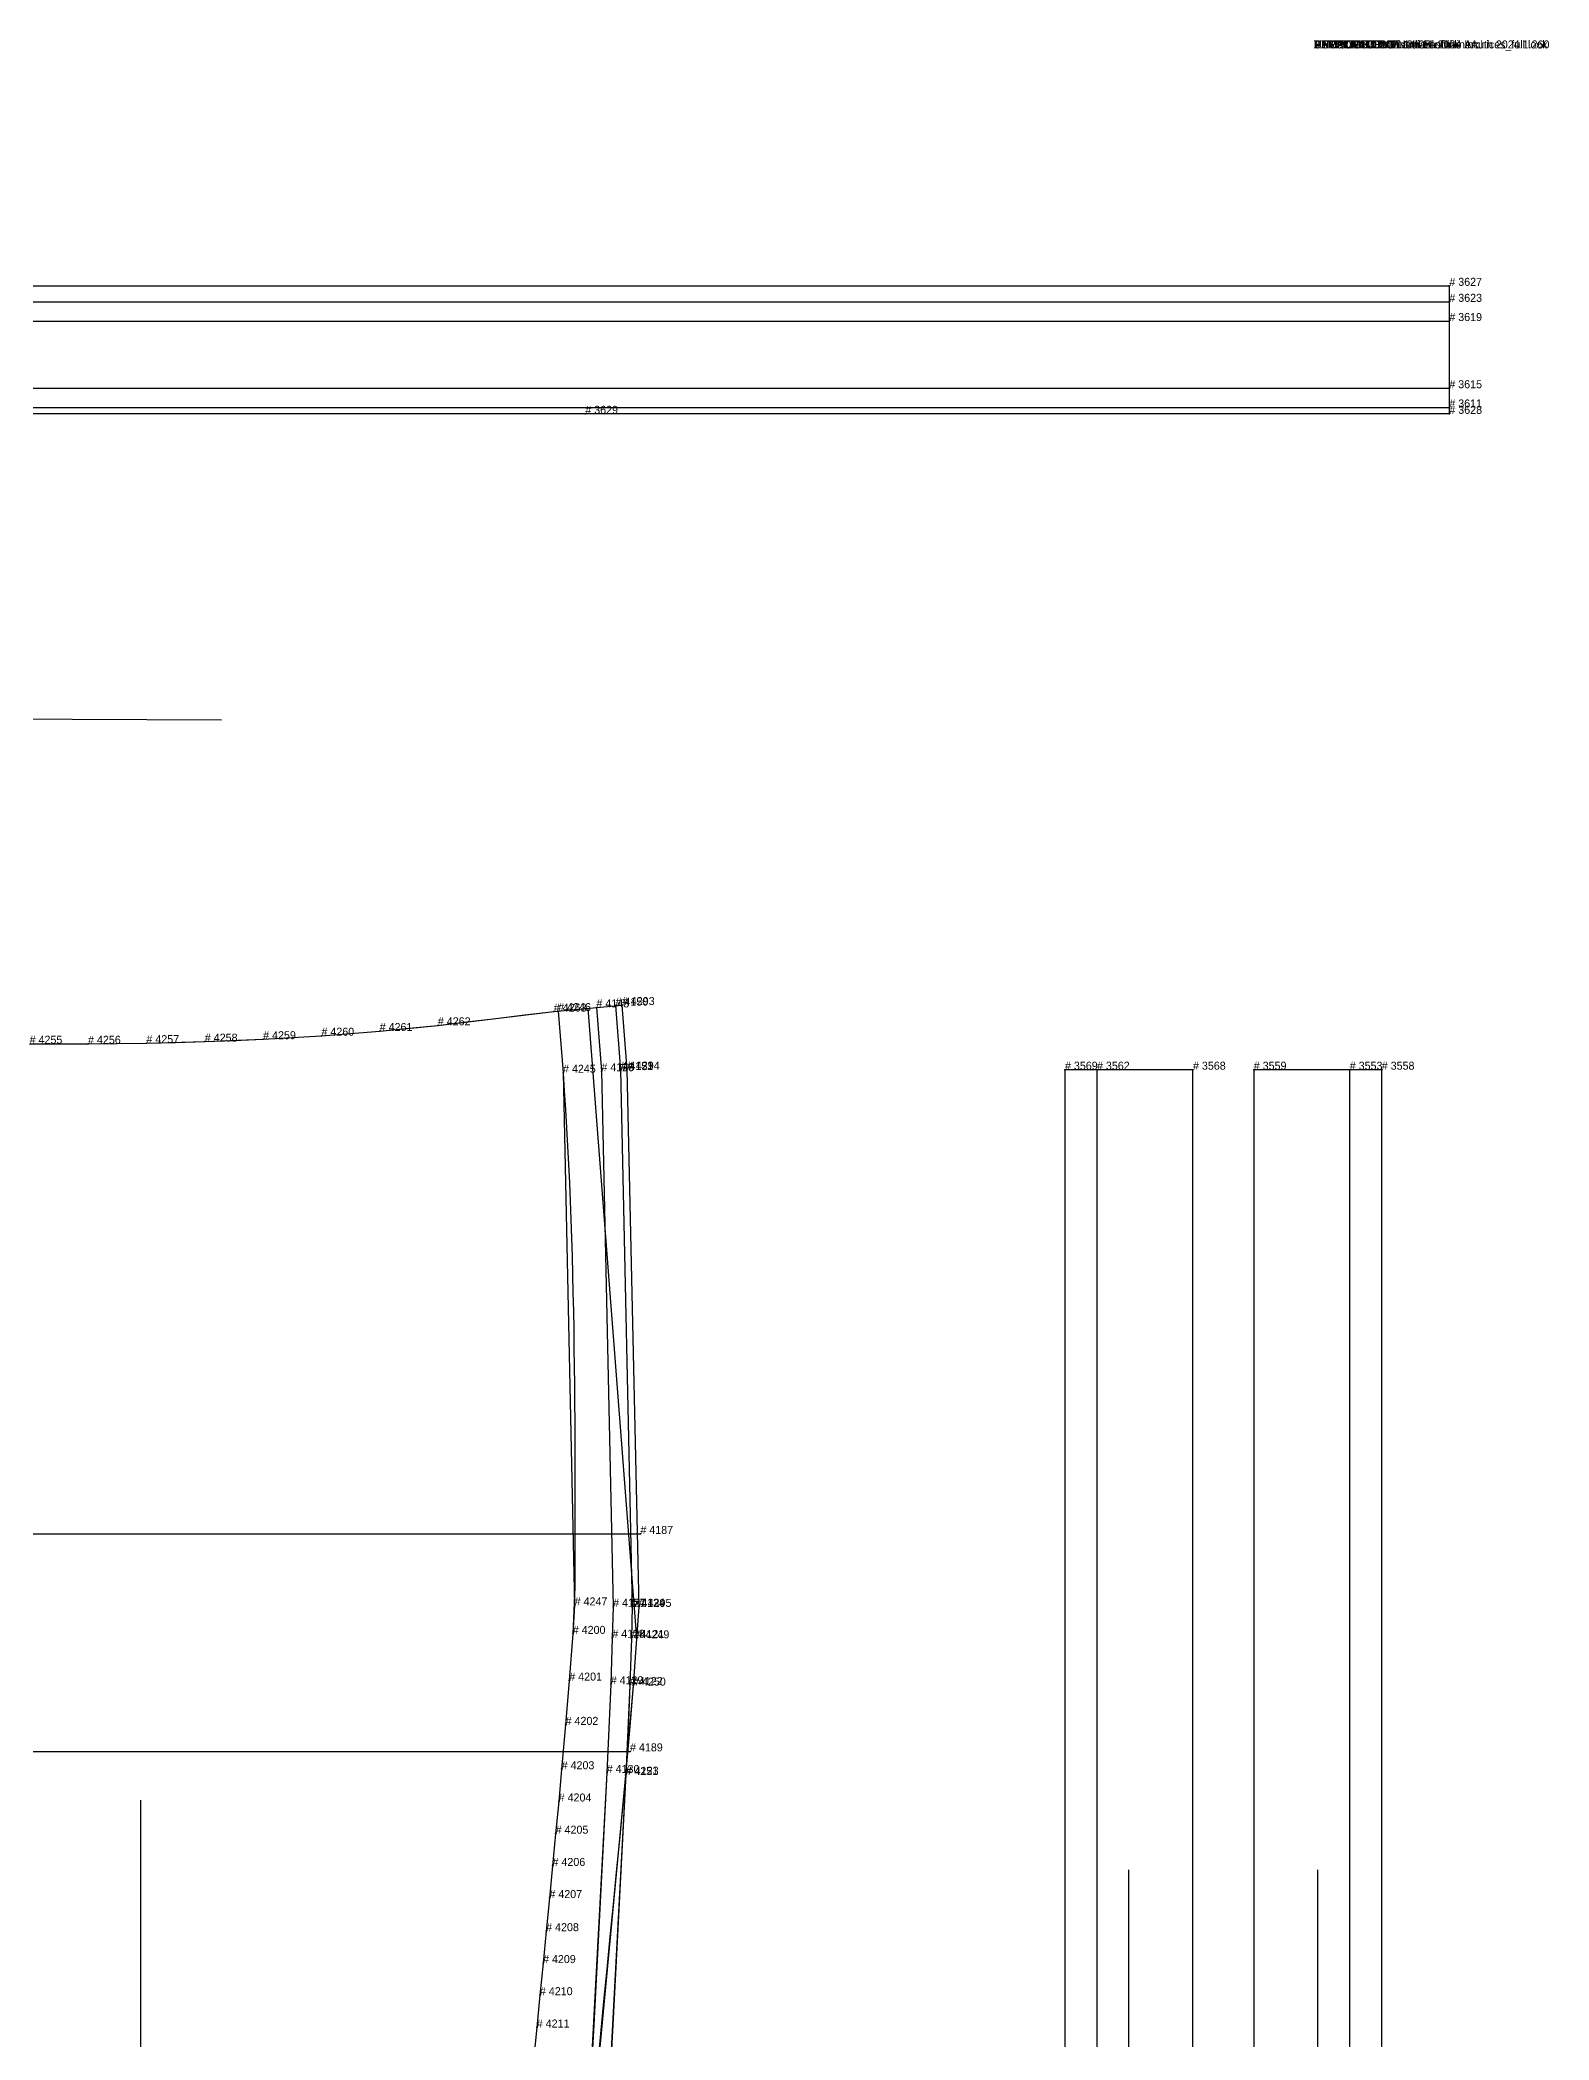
# Model space of a CAD drawing. Extents: x -129 to 180, y -125 to 336.
# Drawn here: x -39.8 to 7.3, y -62.2 to 0.3 of the extents above; entities that cross this region are included whole.
import ezdxf

# ---------------------------------------------------------------- set-up
doc = ezdxf.new("R2010")
doc.units = 0

# ---------------------------------------------------------------- blocks, each defined once
blk = doc.blocks.new('2_M')
at = {"layer": '1'}
blk.add_lwpolyline([(-40.135014, -31.102613), (-38.309822, -31.104933), (-36.484623, -31.085222), (-34.660164, -31.037794), (-32.836552, -30.961653), (-31.014652, -30.853254), (-29.195564, -30.706034), (-27.378796, -30.528093), (-23.754524, -30.097822), (-21.626223, -29.893694), (-21.468513, -31.910353), (-21.101322, -48.700302), (-21.166742, -49.685043), (-21.276936, -51.16169), (-21.517479, -53.956421), (-22.755676, -67.09301)], dxfattribs=at)
at = {"layer": '2'}
for p in [(-22.422985, -29.967363), (-22.422985, -29.967363), (-21.825573, -29.912092), (-21.825573, -29.912092), (-21.626223, -29.893694), (-21.626223, -29.893694), (-23.617443, -30.084057), (-23.617443, -30.084057), (-22.267094, -31.960344), (-22.267094, -31.960344), (-22.267094, -31.960432), (-22.267094, -31.960432), (-21.667973, -31.914965), (-21.667973, -31.914965), (-21.667973, -31.926954), (-21.667973, -31.926954), (-21.468513, -31.910353), (-21.468513, -31.910353), (-21.049206, -46.42234), (-21.049206, -46.42234), (-23.102772, -48.655777), (-23.102772, -48.655777), (-21.901375, -48.696274), (-21.901375, -48.696274), (-21.901253, -48.696213), (-21.901253, -48.696213), (-21.300915, -48.704941), (-21.300915, -48.704941), (-21.300663, -48.693581), (-21.300663, -48.693581), (-21.101322, -48.700302), (-21.101322, -48.700302), (-21.372204, -53.216591), (-21.372204, -53.216591)]:
    blk.add_point(p, dxfattribs=at)
at = {"layer": '3'}
for p in [(-27.378796, -30.528093), (-27.378796, -30.528093), (-23.754524, -30.097822), (-23.754524, -30.097822), (-38.309822, -31.104933), (-38.309822, -31.104933), (-36.484623, -31.085222), (-36.484623, -31.085222), (-34.660164, -31.037794), (-34.660164, -31.037794), (-32.836552, -30.961653), (-32.836552, -30.961653), (-31.014652, -30.853254), (-31.014652, -30.853254), (-29.195564, -30.706034), (-29.195564, -30.706034), (-23.466808, -32.010269), (-23.466808, -32.010269), (-23.161806, -49.544376), (-23.161806, -49.544376), (-21.926155, -49.665352), (-21.926155, -49.665352), (-21.325932, -49.674053), (-21.325932, -49.674053), (-21.166742, -49.685043), (-21.166742, -49.685043), (-23.270765, -51.004517), (-23.270765, -51.004517), (-21.975834, -51.11869), (-21.975834, -51.11869), (-21.376102, -51.144394), (-21.376102, -51.144394), (-21.276936, -51.16169), (-21.276936, -51.16169), (-23.385799, -52.387951), (-23.385799, -52.387951), (-23.509249, -53.775146), (-23.509249, -53.775146), (-22.100964, -53.890793), (-22.100964, -53.890793), (-21.517479, -53.956421), (-21.517479, -53.956421), (-21.502205, -53.942734), (-21.502205, -53.942734), (-23.602303, -54.782299), (-23.602303, -54.782299), (-23.69743, -55.788738), (-23.69743, -55.788738), (-23.7943, -56.796204), (-23.7943, -56.796204), (-23.892046, -57.800907), (-23.892046, -57.800907), (-23.993336, -58.835136), (-23.993336, -58.835136), (-24.091093, -59.831882), (-24.091093, -59.831882), (-24.189119, -60.834923), (-24.189119, -60.834923), (-24.287077, -61.846001), (-24.287077, -61.846001)]:
    blk.add_point(p, dxfattribs=at)
at = {"layer": '4'}
for p in [(-21.468513, -31.910353), (-21.101322, -48.700302)]:
    blk.add_point(p, dxfattribs=at)
at = {"layer": '7'}
blk.add_line((-36.655888, -72.742638), (-36.655888, -54.742638), dxfattribs=at)
at = {"layer": '8'}
for points in [[(-22.422985, -29.967363), (-22.267094, -31.960344)], [(-21.825573, -29.912092), (-21.667973, -31.926954)], [(-23.617443, -30.084057), (-23.466808, -32.010269), (-23.102772, -48.655777), (-23.161806, -49.544376), (-23.270765, -51.004517), (-23.385799, -52.387951), (-23.509249, -53.775146), (-23.602303, -54.782299), (-23.69743, -55.788738), (-23.7943, -56.796204), (-23.892046, -57.800907), (-23.993336, -58.835136), (-24.091093, -59.831882), (-24.189119, -60.834923), (-24.287077, -61.846001), (-24.384136, -62.861942)], [(-22.267094, -31.960432), (-21.901375, -48.696274)], [(-21.667973, -31.914965), (-21.300915, -48.704941)], [(-47.109993, -46.422161), (-21.049206, -46.42234)], [(-21.901253, -48.696213), (-21.926155, -49.665352), (-21.975834, -51.11869), (-22.100964, -53.890793), (-22.941414, -69.629425)], [(-21.300663, -48.693581), (-21.325932, -49.674053), (-21.376102, -51.144394), (-21.502205, -53.942734), (-22.336674, -69.578613)], [(-52.229134, -53.21653), (-21.372204, -53.216591)]]:
    blk.add_lwpolyline(points, dxfattribs=at)
at = {"layer": '84'}
blk.add_lwpolyline([(-40.135014, -31.102613), (-38.309822, -31.104933), (-36.484623, -31.085222), (-35.5723, -31.065151), (-34.660164, -31.037794), (-33.748211, -31.003351), (-32.836552, -30.961653), (-31.925312, -30.912165), (-31.014652, -30.853254), (-30.104786, -30.783833), (-29.195564, -30.706034), (-28.286705, -30.621672), (-27.378796, -30.528093), (-26.47224, -30.423281), (-25.566719, -30.312185), (-24.661167, -30.201479), (-23.754524, -30.097822), (-22.690884, -29.991032), (-21.166742, -49.685043), (-21.276936, -51.16169), (-21.393154, -52.559391), (-21.517479, -53.956421), (-21.610897, -54.967537), (-21.706432, -55.978287), (-21.803591, -56.988743), (-21.901875, -57.998978), (-22.000797, -59.009064), (-22.099857, -60.01907), (-22.198565, -61.029072), (-22.296421, -62.039139), (-22.392935, -63.049351)], dxfattribs=at)
at = {"layer": '85'}
for points in [[(-23.466808, -32.010269), (-23.426853, -32.583138), (-23.389784, -33.15609), (-23.355499, -33.729137), (-23.323895, -34.302269), (-23.294867, -34.875488), (-23.268311, -35.448792), (-23.244127, -36.022186), (-23.222208, -36.595657), (-23.202452, -37.169212), (-23.184757, -37.742847), (-23.169024, -38.316563), (-23.15514, -38.890358), (-23.143009, -39.46423), (-23.132526, -40.038177), (-23.123585, -40.612202), (-23.116087, -41.186298), (-23.109926, -41.760468), (-23.105, -42.334709), (-23.101206, -42.909023), (-23.098438, -43.483406), (-23.096598, -44.057858), (-23.095577, -44.632374), (-23.095274, -45.206959), (-23.095589, -45.781605), (-23.096413, -46.356316), (-23.097649, -46.931091), (-23.09919, -47.505928), (-23.100931, -48.080822), (-23.161806, -49.544376), (-23.270765, -51.004517), (-23.385799, -52.387951), (-23.509249, -53.775146), (-23.602303, -54.782299), (-23.69743, -55.788738), (-23.7943, -56.796204), (-23.892046, -57.800907), (-23.993336, -58.835136), (-24.091093, -59.831882), (-24.189119, -60.834923), (-24.287077, -61.846001), (-24.384136, -62.861942)], [(-22.267094, -31.960344)], [(-21.667973, -31.926954)], [(-21.049206, -46.42234)], [(-21.901375, -48.696274)], [(-21.300915, -48.704941)], [(-21.926155, -49.665352), (-21.975834, -51.11869), (-22.035099, -52.504883), (-22.100964, -53.890793), (-22.507437, -61.760834), (-22.941414, -69.629425)], [(-21.325932, -49.674053), (-21.376102, -51.144394), (-21.43581, -52.543709), (-21.502205, -53.942734), (-21.905712, -61.761398), (-22.336674, -69.578613)], [(-21.372204, -53.216591)]]:
    blk.add_lwpolyline(points, dxfattribs=at)
at = {"layer": '1'}
for s, p in [('# 4263', (-23.754524, -30.097822)), ('# 4293', (-21.626223, -29.893694)), ('# 4260', (-31.014652, -30.853254)), ('# 4261', (-29.195564, -30.706034)), ('# 4262', (-27.378796, -30.528093)), ('# 4255', (-40.135014, -31.102613)), ('# 4256', (-38.309822, -31.104933)), ('# 4257', (-36.484623, -31.085222)), ('# 4258', (-34.660164, -31.037794)), ('# 4259', (-32.836552, -30.961653)), ('# 4294', (-21.468513, -31.910353)), ('# 4295', (-21.101322, -48.700302)), ('# 4249', (-21.166742, -49.685043)), ('# 4250', (-21.276936, -51.16169)), ('# 4251', (-21.517479, -53.956421))]:
    blk.add_text(s, height=0.25, dxfattribs=at).set_placement(p)
at = {"layer": '8'}
for s, p in [('# 4246', (-23.617443, -30.084057)), ('# 4148', (-22.422985, -29.967363)), ('# 4150', (-21.825573, -29.912092)), ('# 4245', (-23.466808, -32.010269)), ('# 4149', (-22.267094, -31.960344)), ('# 4126', (-22.267094, -31.960432)), ('# 4133', (-21.667973, -31.914965)), ('# 4151', (-21.667973, -31.926954)), ('# 4187', (-21.049206, -46.42234)), ('# 4247', (-23.102772, -48.655777)), ('# 4127', (-21.901375, -48.696274)), ('# 4131', (-21.901253, -48.696213)), ('# 4134', (-21.300915, -48.704941)), ('# 4124', (-21.300663, -48.693581)), ('# 4200', (-23.161806, -49.544376)), ('# 4128', (-21.926155, -49.665352)), ('# 4121', (-21.325932, -49.674053)), ('# 4201', (-23.270765, -51.004517)), ('# 4129', (-21.975834, -51.11869)), ('# 4122', (-21.376102, -51.144394)), ('# 4202', (-23.385799, -52.387951)), ('# 4189', (-21.372204, -53.216591)), ('# 4203', (-23.509249, -53.775146)), ('# 4130', (-22.100964, -53.890793)), ('# 4123', (-21.502205, -53.942734)), ('# 4204', (-23.602303, -54.782299)), ('# 4205', (-23.69743, -55.788738)), ('# 4206', (-23.7943, -56.796204)), ('# 4207', (-23.892046, -57.800907)), ('# 4208', (-23.993336, -58.835136)), ('# 4209', (-24.091093, -59.831882)), ('# 4210', (-24.189119, -60.834923)), ('# 4211', (-24.287077, -61.846001))]:
    blk.add_text(s, height=0.25, dxfattribs=at).set_placement(p)
at = {"layer": '85'}
for s, p in [('# 4149', (-22.267094, -31.960344)), ('# 4151', (-21.667973, -31.926954)), ('# 4187', (-21.049206, -46.42234)), ('# 4127', (-21.901375, -48.696274)), ('# 4134', (-21.300915, -48.704941)), ('# 4189', (-21.372204, -53.216591))]:
    blk.add_text(s, height=0.25, dxfattribs=at).set_placement(p)
blk = doc.blocks.new('4_M')
at = {"layer": '1'}
blk.add_lwpolyline([(-46.770267, -7.419165), (4.229729, -7.419165), (4.229729, -11.419165), (-22.770269, -11.419165), (-46.770267, -11.419165), (-70.770264, -11.419165), (-97.770264, -11.419165), (-97.770264, -7.419165)], close=True, dxfattribs=at)
at = {"layer": '2'}
for p in [(-97.770264, -7.419165), (-97.770264, -7.419165), (-46.770267, -7.419165), (-46.770267, -7.419165), (4.229729, -7.419165), (4.229729, -7.419165), (-97.770264, -7.919165), (-97.770264, -7.919165), (-46.770267, -7.919165), (-46.770267, -7.919165), (-46.770267, -7.919165), (-46.770267, -7.919165), (4.229729, -7.919165), (4.229729, -7.919165), (-97.770264, -8.519189), (-97.770264, -8.519189), (-46.770267, -8.519189), (-46.770267, -8.519189), (-46.770267, -8.519189), (-46.770267, -8.519189), (4.229729, -8.519189), (4.229729, -8.519189), (-48.56847, -9.710913), (-48.56847, -9.710913), (-48.56847, -9.710913), (-48.56847, -9.710913), (-48.486115, -9.508508), (-48.486115, -9.508508), (-48.486115, -9.658508), (-48.486115, -9.658508), (-48.486115, -9.808508), (-48.486115, -9.808508), (-47.736115, -9.508508), (-47.736115, -9.508508), (-47.736115, -9.808508), (-47.736115, -9.808508), (-46.986115, -9.508508), (-46.986115, -9.508508), (-46.986115, -9.658508), (-46.986115, -9.658508), (-46.986115, -9.808508), (-46.986115, -9.808508), (-46.770267, -9.710913), (-46.770267, -9.710913), (-46.770267, -9.710913), (-46.770267, -9.710913), (-46.770267, -9.710913), (-46.770267, -9.710913), (-46.770267, -9.710913), (-46.770267, -9.710913), (-46.494602, -9.527429), (-46.494602, -9.527429), (-46.494602, -9.677429), (-46.494602, -9.677429), (-46.494602, -9.827429), (-46.494602, -9.827429), (-45.744606, -9.527429), (-45.744606, -9.527429), (-45.744606, -9.827429), (-45.744606, -9.827429), (-44.994602, -9.527429), (-44.994602, -9.527429), (-44.994602, -9.677429), (-44.994602, -9.677429), (-44.994602, -9.827429), (-44.994602, -9.827429), (-44.972065, -9.710913), (-44.972065, -9.710913), (-44.972065, -9.710913), (-44.972065, -9.710913), (-97.770264, -10.619177), (-97.770264, -10.619177), (-46.770267, -10.619177), (-46.770267, -10.619177), (-46.770267, -10.619177), (-46.770267, -10.619177), (4.229729, -10.619177), (4.229729, -10.619177), (-97.770264, -11.21914), (-97.770264, -11.21914), (-46.770267, -11.219152), (-46.770267, -11.219152), (-46.770267, -11.219152), (-46.770267, -11.219152), (4.229729, -11.21914), (4.229729, -11.21914), (-97.770264, -11.419165), (-97.770264, -11.419165), (-70.770264, -11.419165), (-70.770264, -11.419165), (-46.770267, -11.419165), (-46.770267, -11.419165), (-22.770269, -11.419165), (-22.770269, -11.419165), (4.229729, -11.419165), (4.229729, -11.419165)]:
    blk.add_point(p, dxfattribs=at)
at = {"layer": '4'}
for p in [(-70.770264, -11.419165), (-22.770269, -11.419165)]:
    blk.add_point(p, dxfattribs=at)
at = {"layer": '7'}
blk.add_line((-46.770267, -18.419165), (-46.770267, -0.419165), dxfattribs=at)
at = {"layer": '8'}
for points in [[(-46.770267, -7.919165), (-97.770264, -7.919165)], [(-46.770267, -7.919165), (4.229729, -7.919165)], [(-46.770267, -8.519189), (-97.770264, -8.519189)], [(-46.770267, -8.519189), (4.229729, -8.519189)], [(-48.56847, -9.710913), (-46.770267, -9.710913)], [(-46.770267, -9.710913), (-48.56847, -9.710913)], [(-48.486115, -9.808508), (-48.486115, -9.508508)], [(-48.486115, -9.658508), (-46.986115, -9.658508)], [(-47.736115, -9.808508), (-47.736115, -9.508508)], [(-46.986115, -9.808508), (-46.986115, -9.508508)], [(-44.972065, -9.710913), (-46.770267, -9.710913)], [(-46.770267, -9.710913), (-44.972065, -9.710913)], [(-46.494602, -9.827429), (-46.494602, -9.527429)], [(-46.494602, -9.677429), (-44.994602, -9.677429)], [(-45.744606, -9.827429), (-45.744606, -9.527429)], [(-44.994602, -9.827429), (-44.994602, -9.527429)], [(-46.770267, -10.619177), (-97.770264, -10.619177)], [(-46.770267, -10.619177), (4.229729, -10.619177)], [(-46.770267, -11.219152), (-97.770264, -11.21914)], [(-46.770267, -11.219152), (4.229729, -11.21914)]]:
    blk.add_lwpolyline(points, dxfattribs=at)
at = {"layer": '85'}
for points in [[(-97.770264, -7.919165)], [(4.229729, -7.919165)], [(-97.770264, -8.519189)], [(4.229729, -8.519189)], [(-48.56847, -9.710913)], [(-46.770267, -9.710913)], [(-46.770267, -9.710913)], [(-44.972065, -9.710913)], [(-97.770264, -10.619177)], [(4.229729, -10.619177)], [(-97.770264, -11.21914)], [(4.229729, -11.21914)]]:
    blk.add_lwpolyline(points, dxfattribs=at)
at = {"layer": '1'}
for s, p in [('# 3633', (-97.770264, -7.419165)), ('# 3626', (-46.770267, -7.419165)), ('# 3627', (4.229729, -7.419165)), ('# 3632', (-97.770264, -11.419165)), ('# 3631', (-70.770264, -11.419165)), ('# 3630', (-46.770267, -11.419165)), ('# 3629', (-22.770269, -11.419165)), ('# 3628', (4.229729, -11.419165))]:
    blk.add_text(s, height=0.25, dxfattribs=at).set_placement(p)
at = {"layer": '8'}
for s, p in [('# 3625', (-97.770264, -7.919165)), ('# 3624', (-46.770267, -7.919165)), ('# 3622', (-46.770267, -7.919165)), ('# 3623', (4.229729, -7.919165)), ('# 3621', (-97.770264, -8.519189)), ('# 3620', (-46.770267, -8.519189)), ('# 3618', (-46.770267, -8.519189)), ('# 3619', (4.229729, -8.519189)), ('# 3608', (-48.56847, -9.710913)), ('# 3603', (-48.56847, -9.710913)), ('# 3609', (-46.770267, -9.710913)), ('# 3607', (-46.770267, -9.710913)), ('# 3604', (-46.770267, -9.710913)), ('# 3602', (-46.770267, -9.710913)), ('# 3606', (-44.972065, -9.710913)), ('# 3605', (-44.972065, -9.710913)), ('# 3617', (-97.770264, -10.619177)), ('# 3616', (-46.770267, -10.619177)), ('# 3614', (-46.770267, -10.619177)), ('# 3615', (4.229729, -10.619177)), ('# 3613', (-97.770264, -11.21914)), ('# 3612', (-46.770267, -11.219152)), ('# 3610', (-46.770267, -11.219152)), ('# 3611', (4.229729, -11.21914))]:
    blk.add_text(s, height=0.25, dxfattribs=at).set_placement(p)
at = {"layer": '85'}
for s, p in [('# 3625', (-97.770264, -7.919165)), ('# 3623', (4.229729, -7.919165)), ('# 3621', (-97.770264, -8.519189)), ('# 3619', (4.229729, -8.519189)), ('# 3603', (-48.56847, -9.710913)), ('# 3609', (-46.770267, -9.710913)), ('# 3607', (-46.770267, -9.710913)), ('# 3605', (-44.972065, -9.710913)), ('# 3617', (-97.770264, -10.619177)), ('# 3615', (4.229729, -10.619177)), ('# 3613', (-97.770264, -11.21914)), ('# 3611', (4.229729, -11.21914))]:
    blk.add_text(s, height=0.25, dxfattribs=at).set_placement(p)
blk = doc.blocks.new('Pattern_3170740_M')
at = {"layer": '1'}
blk.add_lwpolyline([(-7.780334, -99.924965), (-3.780334, -99.924965), (-3.780334, -31.914967), (-7.780334, -31.914967)], close=True, dxfattribs=at)
at = {"layer": '2'}
for p in [(-7.780334, -31.914967), (-7.780334, -31.914967), (-6.780334, -31.914967), (-6.780334, -31.914967), (-3.780334, -31.914967), (-3.780334, -31.914967)]:
    blk.add_point(p, dxfattribs=at)
at = {"layer": '7'}
blk.add_line((-5.780334, -74.919968), (-5.780334, -56.919968), dxfattribs=at)
at = {"layer": '8'}
blk.add_lwpolyline([(-6.780334, -31.914967), (-6.780334, -99.924965)], dxfattribs=at)
at = {"layer": '1'}
for s, p in [('# 3569', (-7.780334, -31.914967)), ('# 3568', (-3.780334, -31.914967))]:
    blk.add_text(s, height=0.25, dxfattribs=at).set_placement(p)
at = {"layer": '8'}
blk.add_text('# 3562', height=0.25, dxfattribs=at).set_placement((-6.780334, -31.914967))
blk = doc.blocks.new('Pattern_3170741_M')
at = {"layer": '1'}
blk.add_lwpolyline([(-1.881232, -99.924965), (2.118768, -99.924965), (2.118768, -31.914967), (-1.881232, -31.914967)], close=True, dxfattribs=at)
at = {"layer": '2'}
for p in [(-1.881232, -31.914967), (-1.881232, -31.914967), (1.118768, -31.914967), (1.118768, -31.914967), (2.118768, -31.914967), (2.118768, -31.914967)]:
    blk.add_point(p, dxfattribs=at)
at = {"layer": '7'}
blk.add_line((0.118768, -74.919968), (0.118768, -56.919968), dxfattribs=at)
at = {"layer": '8'}
blk.add_lwpolyline([(1.118768, -99.924965), (1.118768, -31.914967)], dxfattribs=at)
at = {"layer": '85'}
blk.add_lwpolyline([(1.118768, -31.914967)], dxfattribs=at)
at = {"layer": '1'}
for s, p in [('# 3559', (-1.881232, -31.914967)), ('# 3558', (2.118768, -31.914967))]:
    blk.add_text(s, height=0.25, dxfattribs=at).set_placement(p)
at = {"layer": '8'}
blk.add_text('# 3553', height=0.25, dxfattribs=at).set_placement((1.118768, -31.914967))
at = {"layer": '85'}
blk.add_text('# 3553', height=0.25, dxfattribs=at).set_placement((1.118768, -31.914967))
blk = doc.blocks.new('Pattern_4759120_M')
at = {"layer": '1'}
blk.add_lwpolyline([(-42.694656, -13.022989), (-43.525536, -13.020392), (-43.588516, -28.874146), (-42.757637, -28.876743)], close=True, dxfattribs=at)
at = {"layer": '2'}
for p in [(-43.525536, -13.020392), (-43.525536, -13.020392), (-42.694656, -13.022989), (-42.694656, -13.022989), (-43.588516, -28.874146), (-43.588516, -28.874146), (-42.757637, -28.876743), (-42.757637, -28.876743)]:
    blk.add_point(p, dxfattribs=at)
at = {"layer": '7'}
blk.add_line((-52.141544, -20.920429), (-34.141628, -20.976706), dxfattribs=at)
at = {"layer": '1'}
for s, p in [('# 3531', (-43.525536, -13.020392)), ('# 3530', (-42.694656, -13.022989)), ('# 3532', (-43.588516, -28.874146)), ('# 3533', (-42.757637, -28.876743))]:
    blk.add_text(s, height=0.25, dxfattribs=at).set_placement(p)
blk = doc.blocks.new('Pattern_4759121_M')
at = {"layer": '1'}
blk.add_lwpolyline([(-49.95203, -13.022306), (-50.782909, -13.020378), (-50.84589, -24.793459), (-50.015011, -24.795387)], close=True, dxfattribs=at)
at = {"layer": '2'}
for p in [(-50.782909, -13.020378), (-50.782909, -13.020378), (-49.95203, -13.022306), (-49.95203, -13.022306), (-50.84589, -24.793459), (-50.84589, -24.793459), (-50.015011, -24.795387), (-50.015011, -24.795387)]:
    blk.add_point(p, dxfattribs=at)
at = {"layer": '7'}
blk.add_line((-59.398933, -18.887037), (-41.398983, -18.928724), dxfattribs=at)
at = {"layer": '1'}
for s, p in [('# 3527', (-50.782909, -13.020378)), ('# 3526', (-49.95203, -13.022306)), ('# 3528', (-50.84589, -24.793459)), ('# 3529', (-50.015011, -24.795387))]:
    blk.add_text(s, height=0.25, dxfattribs=at).set_placement(p)

msp = doc.modelspace()

# ---------------------------------------------------------------- block references
at = {"layer": '1'}
for name in ['4_M', 'Pattern_4759121_M', 'Pattern_4759120_M', '2_M', 'Pattern_3170740_M', 'Pattern_3170741_M']:
    msp.add_blockref(name, (0, 0), dxfattribs=at)

# ---------------------------------------------------------------- texts
for s in ['AUTHOR: CLO Virtual Fashion Inc.', 'VERSION: 3', 'STYLE NAME: Guardian of the Archices_full look', 'SAMPLE SIZE: M', 'CREATION DATE: 24-11-2024', 'CREATION TIME: 14:05', 'UNITS: METRIC', 'PRODUCT: CLO Network OnlineAuth 2024.1.260']:
    msp.add_text(s, height=0.25, dxfattribs=at).set_placement((0, 0))

doc.saveas('drawing.dxf')
